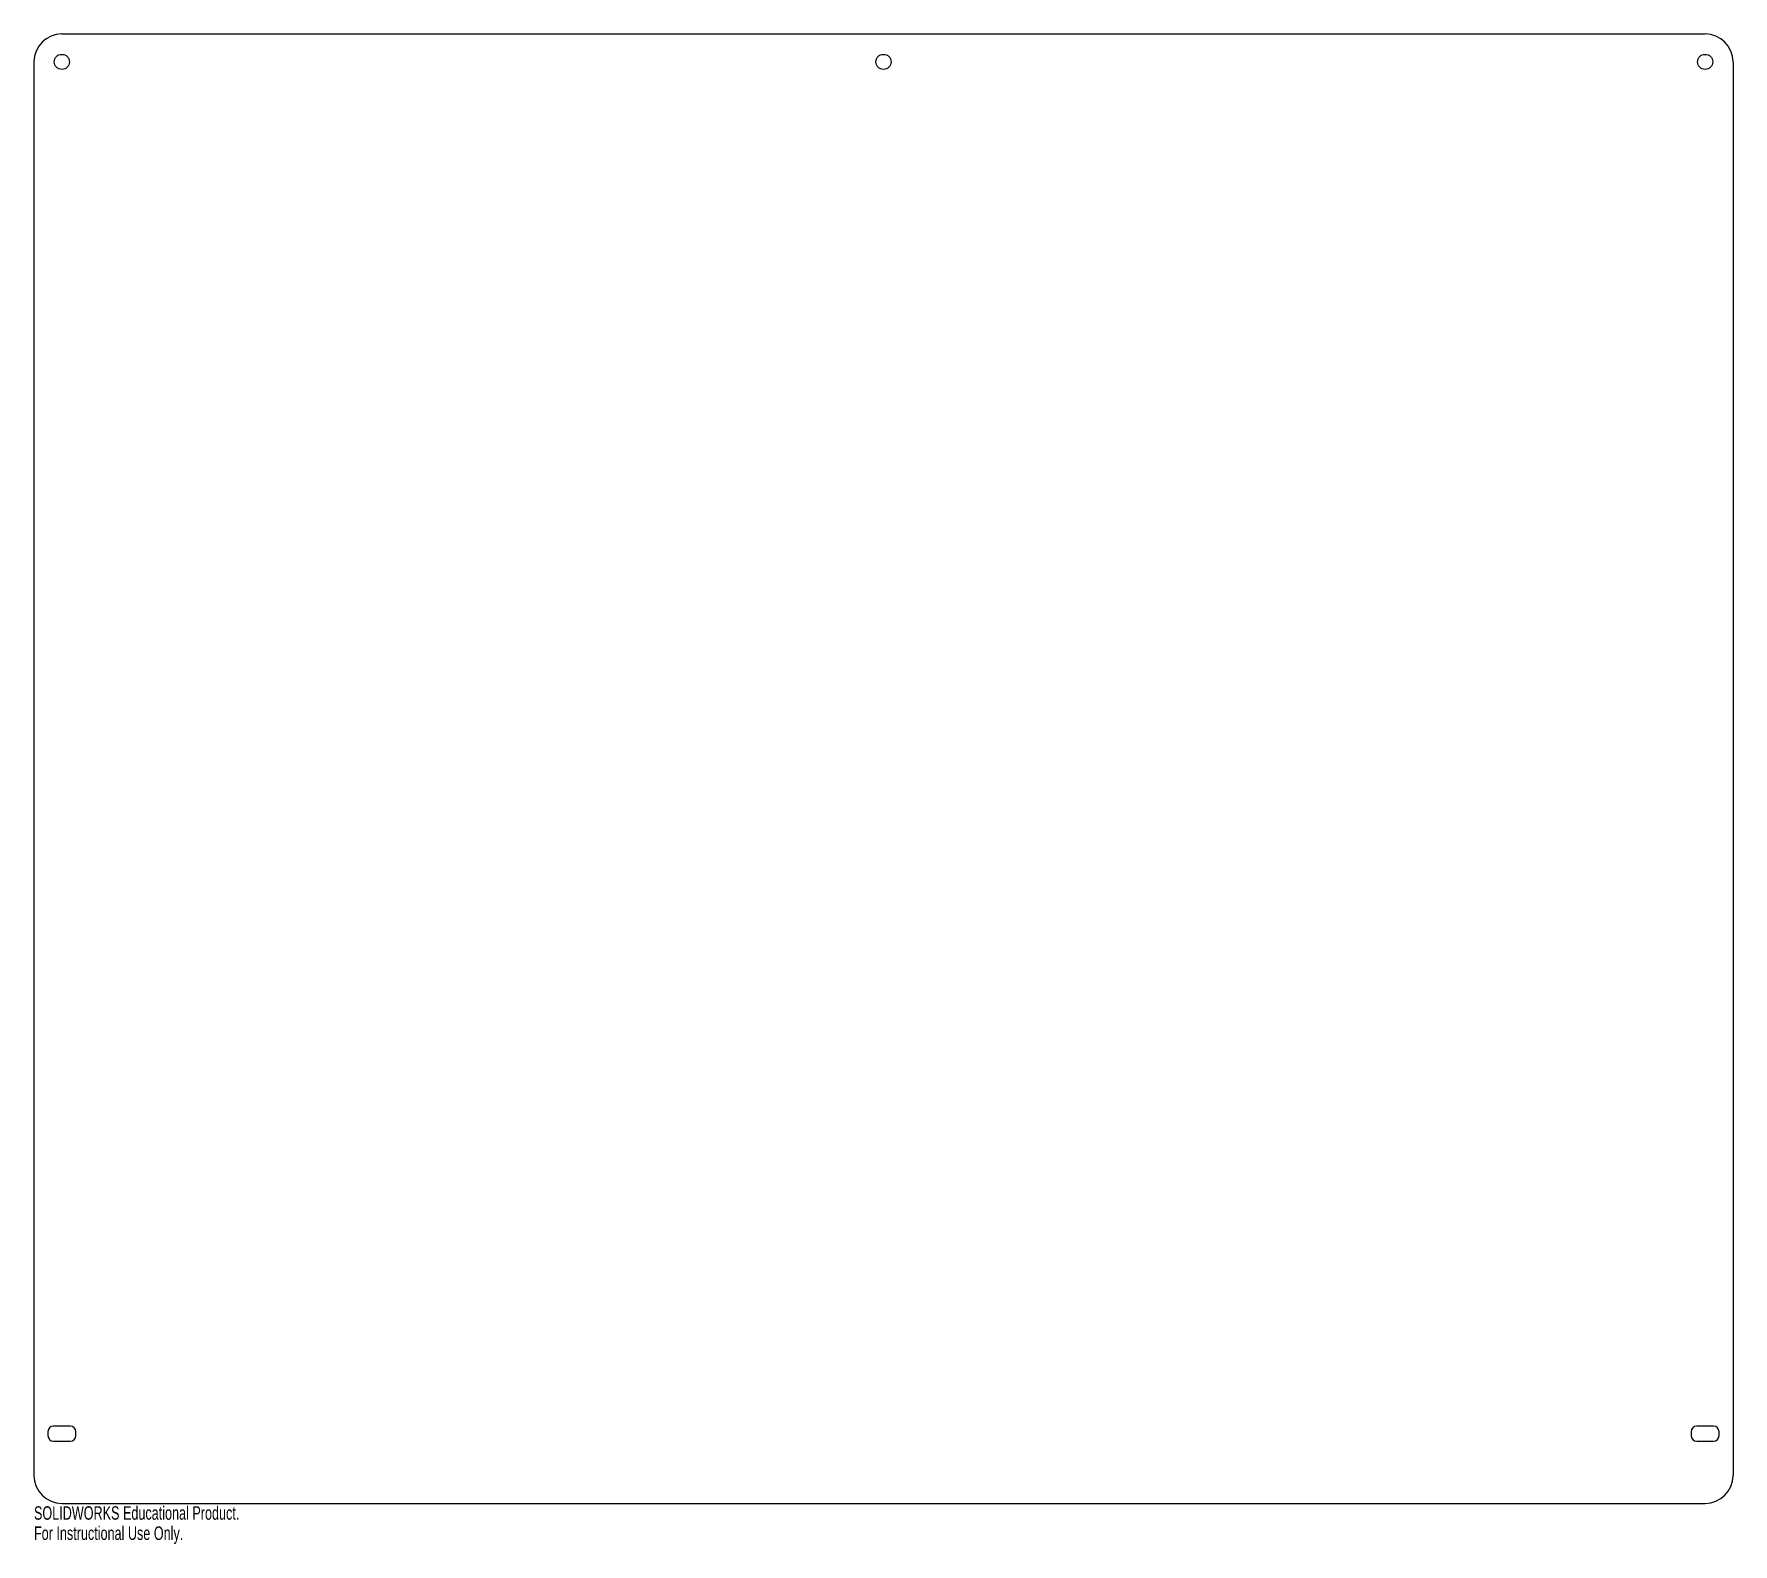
# Model space of a CAD drawing. Header units: millimetres. Extents: x -1254 to -645, y -404 to 137.
import ezdxf

# ---------------------------------------------------------------- set-up
doc = ezdxf.new("R2010")
doc.units = ezdxf.units.MM
doc.styles.add('SLDTEXTSTYLE0', font='TXT', dxfattribs={"width": 0.7})

msp = doc.modelspace()

# ---------------------------------------------------------------- linework, layer by layer
at = {"color": 7, "linetype": 'Continuous', "lineweight": 25}
for p, q in [((-1244.34, 137.47), (-654.74, 137.47)), ((-1254.34, 127.47), (-1254.34, -379.51)), ((-644.74, 127.47), (-644.74, -379.51)), ((-1249.34, -363.81), (-1249.34, -365.21)), ((-1241.34, -361.81), (-1247.34, -361.81)), ((-1239.34, -365.21), (-1239.34, -363.81)), ((-659.74, -363.81), (-659.74, -365.21)), ((-651.74, -361.81), (-657.74, -361.81)), ((-649.74, -365.21), (-649.74, -363.81)), ((-1247.34, -367.21), (-1241.34, -367.21)), ((-657.74, -367.21), (-651.74, -367.21)), ((-1244.34, -389.51), (-654.74, -389.51))]:
    msp.add_line(p, q, dxfattribs=at)
for centre in [(-1244.34, 127.47), (-949.54, 127.47), (-654.74, 127.47)]:
    msp.add_circle(centre, 2.7, dxfattribs=at)
for centre, radius, start, end in [((-1244.34, 127.47), 10, 90, 180), ((-654.74, 127.47), 10, 0, 90), ((-1247.34, -363.81), 2, 90, 180), ((-1247.34, -365.21), 2, 180, 270), ((-1241.34, -363.81), 2, 0, 90), ((-1241.34, -365.21), 2, 270, 0), ((-657.74, -363.81), 2, 90, 180), ((-657.74, -365.21), 2, 180, 270), ((-651.74, -363.81), 2, 0, 90), ((-651.74, -365.21), 2, 270, 0), ((-1244.34, -379.51), 10, 180, 270), ((-654.74, -379.51), 10, 270, 0)]:
    msp.add_arc(centre, radius, start, end, dxfattribs=at)

# ---------------------------------------------------------------- texts
at = {"color": 7, "linetype": 'Continuous', "char_height": 4.8336, "attachment_point": 1, "style": 'SLDTEXTSTYLE0'}
for s, insert in [('SOLIDWORKS Educational Product.', (-1254.34, -390.53)), ('For Instructional Use Only.', (-1254.34, -397.78))]:
    msp.add_mtext(s, dxfattribs=dict(at, insert=insert))

doc.saveas('drawing.dxf')
